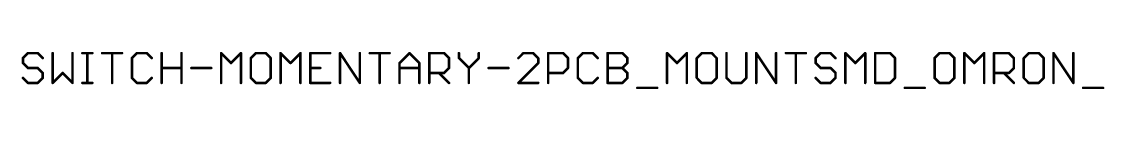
# Model space of a CAD drawing. Extents: x -44.6 to 54.5, y -6.9 to 26.3.
# Drawn here: x -44.61 to -2.02, y 18.35 to 19.81 of the extents above; entities that cross this region are included whole.
import ezdxf

# ---------------------------------------------------------------- set-up
doc = ezdxf.new("R2010")
doc.units = 0
doc.layers.add('27', color=253, linetype='CONTINUOUS')

msp = doc.modelspace()

# ---------------------------------------------------------------- linework, layer by layer
at = {"layer": '27', "const_width": 0.1016}
for points in [[(-44.3675, 19.7622), (-44.5624, 19.5673)], [(-44.5624, 19.5673), (-44.5624, 19.3724)], [(-43.9777, 19.7622), (-44.3675, 19.7622)], [(-43.7828, 19.5673), (-43.9777, 19.7622)], [(-43.393, 19.7622), (-43.393, 18.5928)], [(-42.6134, 18.5928), (-42.6134, 19.7622)], [(-42.2236, 19.7622), (-41.8338, 19.7622)], [(-42.0287, 18.5928), (-42.0287, 19.7622)], [(-41.444, 19.7622), (-40.6644, 19.7622)], [(-41.0542, 18.5928), (-41.0542, 19.7622)], [(-40.0797, 19.7622), (-40.2746, 19.5673)], [(-40.2746, 19.5673), (-40.2746, 18.7877)], [(-39.6899, 19.7622), (-40.0797, 19.7622)], [(-39.495, 19.5673), (-39.6899, 19.7622)], [(-39.1052, 18.5928), (-39.1052, 19.7622)], [(-38.3256, 19.7622), (-38.3256, 18.5928)], [(-36.7664, 18.5928), (-36.7664, 19.7622)], [(-36.7664, 19.7622), (-36.3766, 19.3724)], [(-36.3766, 19.3724), (-35.9868, 19.7622)], [(-35.9868, 19.7622), (-35.9868, 18.5928)], [(-35.4021, 19.7622), (-35.597, 19.5673)], [(-35.597, 19.5673), (-35.597, 18.7877)], [(-35.0123, 19.7622), (-35.4021, 19.7622)], [(-34.8174, 19.5673), (-35.0123, 19.7622)], [(-34.8174, 18.7877), (-34.8174, 19.5673)], [(-34.4276, 18.5928), (-34.4276, 19.7622)], [(-34.4276, 19.7622), (-34.0378, 19.3724)], [(-34.0378, 19.3724), (-33.648, 19.7622)], [(-33.648, 19.7622), (-33.648, 18.5928)], [(-32.4786, 19.7622), (-33.2582, 19.7622)], [(-33.2582, 19.7622), (-33.2582, 18.5928)], [(-32.0888, 18.5928), (-32.0888, 19.7622)], [(-32.0888, 19.7622), (-31.3092, 18.5928)], [(-31.3092, 18.5928), (-31.3092, 19.7622)], [(-30.9194, 19.7622), (-30.1398, 19.7622)], [(-30.5296, 18.5928), (-30.5296, 19.7622)], [(-29.75, 19.3724), (-29.3602, 19.7622)], [(-29.3602, 19.7622), (-28.9704, 19.3724)], [(-28.5806, 18.5928), (-28.5806, 19.7622)], [(-28.5806, 19.7622), (-27.9959, 19.7622)], [(-27.9959, 19.7622), (-27.801, 19.5673)], [(-27.801, 19.5673), (-27.801, 19.1775)], [(-27.4112, 19.7622), (-27.4112, 19.5673)], [(-27.4112, 19.5673), (-27.0214, 19.1775)], [(-27.0214, 19.1775), (-26.6316, 19.5673)], [(-26.6316, 19.5673), (-26.6316, 19.7622)], [(-24.8775, 19.7622), (-25.0724, 19.5673)], [(-24.4877, 19.7622), (-24.8775, 19.7622)], [(-24.2928, 19.5673), (-24.4877, 19.7622)], [(-24.2928, 19.3724), (-24.2928, 19.5673)], [(-23.903, 18.5928), (-23.903, 19.7622)], [(-23.903, 19.7622), (-23.3183, 19.7622)], [(-23.3183, 19.7622), (-23.1234, 19.5673)], [(-23.1234, 19.5673), (-23.1234, 19.1775)], [(-22.5387, 19.7622), (-22.7336, 19.5673)], [(-22.7336, 19.5673), (-22.7336, 18.7877)], [(-22.1489, 19.7622), (-22.5387, 19.7622)], [(-21.954, 19.5673), (-22.1489, 19.7622)], [(-21.5642, 18.5928), (-21.5642, 19.7622)], [(-21.5642, 19.7622), (-20.9795, 19.7622)], [(-20.9795, 19.7622), (-20.7846, 19.5673)], [(-20.7846, 19.5673), (-20.7846, 19.3724)], [(-19.2254, 18.5928), (-19.2254, 19.7622)], [(-19.2254, 19.7622), (-18.8356, 19.3724)], [(-18.8356, 19.3724), (-18.4458, 19.7622)], [(-18.4458, 19.7622), (-18.4458, 18.5928)], [(-17.8612, 19.7622), (-18.056, 19.5673)], [(-18.056, 19.5673), (-18.056, 18.7877)], [(-17.4714, 19.7622), (-17.8612, 19.7622)], [(-17.2765, 19.5673), (-17.4714, 19.7622)], [(-17.2765, 18.7877), (-17.2765, 19.5673)], [(-16.8866, 19.7622), (-16.8866, 18.7877)], [(-16.1071, 18.7877), (-16.1071, 19.7622)], [(-15.7173, 18.5928), (-15.7173, 19.7622)], [(-15.7173, 19.7622), (-14.9377, 18.5928)], [(-14.9377, 18.5928), (-14.9377, 19.7622)], [(-14.5479, 19.7622), (-13.7683, 19.7622)], [(-14.1581, 18.5928), (-14.1581, 19.7622)], [(-13.1836, 19.7622), (-13.3785, 19.5673)], [(-13.3785, 19.5673), (-13.3785, 19.3724)], [(-12.7938, 19.7622), (-13.1836, 19.7622)], [(-12.5989, 19.5673), (-12.7938, 19.7622)], [(-12.2091, 18.5928), (-12.2091, 19.7622)], [(-12.2091, 19.7622), (-11.8193, 19.3724)], [(-11.8193, 19.3724), (-11.4295, 19.7622)], [(-11.4295, 19.7622), (-11.4295, 18.5928)], [(-11.0397, 19.7622), (-11.0397, 18.5928)], [(-10.455, 19.7622), (-11.0397, 19.7622)], [(-10.2601, 19.5673), (-10.455, 19.7622)], [(-10.2601, 18.7877), (-10.2601, 19.5673)], [(-8.506, 19.7622), (-8.7009, 19.5673)], [(-8.7009, 19.5673), (-8.7009, 18.7877)], [(-8.1162, 19.7622), (-8.506, 19.7622)], [(-7.9213, 19.5673), (-8.1162, 19.7622)], [(-7.9213, 18.7877), (-7.9213, 19.5673)], [(-7.5315, 18.5928), (-7.5315, 19.7622)], [(-7.5315, 19.7622), (-7.1417, 19.3724)], [(-7.1417, 19.3724), (-6.7519, 19.7622)], [(-6.7519, 19.7622), (-6.7519, 18.5928)], [(-6.3621, 18.5928), (-6.3621, 19.7622)], [(-6.3621, 19.7622), (-5.7774, 19.7622)], [(-5.7774, 19.7622), (-5.5825, 19.5673)], [(-5.5825, 19.5673), (-5.5825, 19.1775)], [(-4.9978, 19.7622), (-5.1927, 19.5673)], [(-5.1927, 19.5673), (-5.1927, 18.7877)], [(-4.608, 19.7622), (-4.9978, 19.7622)], [(-4.4131, 19.5673), (-4.608, 19.7622)], [(-4.4131, 18.7877), (-4.4131, 19.5673)], [(-4.0233, 18.5928), (-4.0233, 19.7622)], [(-4.0233, 19.7622), (-3.2437, 18.5928)], [(-3.2437, 18.5928), (-3.2437, 19.7622)], [(-44.5624, 19.3724), (-44.3675, 19.1775)], [(-44.3675, 19.1775), (-43.9777, 19.1775)], [(-43.9777, 19.1775), (-43.7828, 18.9826)], [(-39.1052, 19.1775), (-38.3256, 19.1775)], [(-37.9358, 19.1775), (-37.1562, 19.1775)], [(-33.2582, 19.1775), (-32.8684, 19.1775)], [(-29.75, 18.5928), (-29.75, 19.3724)], [(-29.75, 19.1775), (-28.9704, 19.1775)], [(-28.9704, 19.3724), (-28.9704, 18.5928)], [(-27.801, 19.1775), (-27.9959, 18.9826)], [(-27.0214, 19.1775), (-27.0214, 18.5928)], [(-26.2418, 19.1775), (-25.4622, 19.1775)], [(-25.0724, 18.5928), (-24.2928, 19.3724)], [(-23.1234, 19.1775), (-23.3183, 18.9826)], [(-21.5642, 19.1775), (-20.9795, 19.1775)], [(-20.7846, 19.3724), (-20.9795, 19.1775)], [(-20.9795, 19.1775), (-20.7846, 18.9826)], [(-13.3785, 19.3724), (-13.1836, 19.1775)], [(-13.1836, 19.1775), (-12.7938, 19.1775)], [(-12.7938, 19.1775), (-12.5989, 18.9826)], [(-5.5825, 19.1775), (-5.7774, 18.9826)], [(-44.3675, 18.5928), (-44.5624, 18.7877)], [(-43.7828, 18.7877), (-43.9777, 18.5928)], [(-43.7828, 18.9826), (-43.7828, 18.7877)], [(-43.393, 18.5928), (-43.0032, 18.9826)], [(-43.0032, 18.9826), (-42.6134, 18.5928)], [(-40.2746, 18.7877), (-40.0797, 18.5928)], [(-39.6899, 18.5928), (-39.495, 18.7877)], [(-35.597, 18.7877), (-35.4021, 18.5928)], [(-35.0123, 18.5928), (-34.8174, 18.7877)], [(-27.9959, 18.9826), (-28.5806, 18.9826)], [(-28.1908, 18.9826), (-27.801, 18.5928)], [(-23.3183, 18.9826), (-23.903, 18.9826)], [(-22.7336, 18.7877), (-22.5387, 18.5928)], [(-22.1489, 18.5928), (-21.954, 18.7877)], [(-20.7846, 18.7877), (-20.9795, 18.5928)], [(-20.7846, 18.9826), (-20.7846, 18.7877)], [(-18.056, 18.7877), (-17.8612, 18.5928)], [(-17.4714, 18.5928), (-17.2765, 18.7877)], [(-16.8866, 18.7877), (-16.6918, 18.5928)], [(-16.302, 18.5928), (-16.1071, 18.7877)], [(-13.1836, 18.5928), (-13.3785, 18.7877)], [(-12.5989, 18.7877), (-12.7938, 18.5928)], [(-12.5989, 18.9826), (-12.5989, 18.7877)], [(-10.455, 18.5928), (-10.2601, 18.7877)], [(-8.7009, 18.7877), (-8.506, 18.5928)], [(-8.1162, 18.5928), (-7.9213, 18.7877)], [(-5.7774, 18.9826), (-6.3621, 18.9826)], [(-5.9723, 18.9826), (-5.5825, 18.5928)], [(-5.1927, 18.7877), (-4.9978, 18.5928)], [(-4.608, 18.5928), (-4.4131, 18.7877)], [(-43.9777, 18.5928), (-44.3675, 18.5928)], [(-42.2236, 18.5928), (-41.8338, 18.5928)], [(-40.0797, 18.5928), (-39.6899, 18.5928)], [(-35.4021, 18.5928), (-35.0123, 18.5928)], [(-33.2582, 18.5928), (-32.4786, 18.5928)], [(-24.2928, 18.5928), (-25.0724, 18.5928)], [(-22.5387, 18.5928), (-22.1489, 18.5928)], [(-20.9795, 18.5928), (-21.5642, 18.5928)], [(-20.3948, 18.3979), (-19.6152, 18.3979)], [(-17.8612, 18.5928), (-17.4714, 18.5928)], [(-16.6918, 18.5928), (-16.302, 18.5928)], [(-12.7938, 18.5928), (-13.1836, 18.5928)], [(-11.0397, 18.5928), (-10.455, 18.5928)], [(-9.8703, 18.3979), (-9.0907, 18.3979)], [(-8.506, 18.5928), (-8.1162, 18.5928)], [(-4.9978, 18.5928), (-4.608, 18.5928)], [(-2.8539, 18.3979), (-2.0743, 18.3979)]]:
    msp.add_lwpolyline(points, dxfattribs=at)
at = {"layer": '27', "const_width": 0.0508}
for points in [[(-44.537, 19.5673, 1), (-44.5878, 19.5673)], [(-44.5803, 19.5853, 1), (-44.5444, 19.5493)], [(-44.3675, 19.7876, 1), (-44.3675, 19.7368)], [(-44.3495, 19.7442, 1), (-44.3854, 19.7802)], [(-43.9597, 19.7802, 1), (-43.9956, 19.7442)], [(-43.9777, 19.7368, 1), (-43.9777, 19.7876)], [(-43.8007, 19.5493, 1), (-43.7648, 19.5853)], [(-43.3676, 19.7622, 1), (-43.4184, 19.7622)], [(-42.588, 19.7622, 1), (-42.6388, 19.7622)], [(-42.2236, 19.7876, 1), (-42.2236, 19.7368)], [(-42.0033, 19.7622, 1), (-42.0541, 19.7622)], [(-41.8338, 19.7368, 1), (-41.8338, 19.7876)], [(-41.444, 19.7876, 1), (-41.444, 19.7368)], [(-41.0288, 19.7622, 1), (-41.0796, 19.7622)], [(-40.6644, 19.7368, 1), (-40.6644, 19.7876)], [(-40.2492, 19.5673, 1), (-40.3, 19.5673)], [(-40.2925, 19.5853, 1), (-40.2566, 19.5493)], [(-40.0797, 19.7876, 1), (-40.0797, 19.7368)], [(-40.0617, 19.7442, 1), (-40.0977, 19.7802)], [(-39.6719, 19.7802, 1), (-39.7079, 19.7442)], [(-39.6899, 19.7368, 1), (-39.6899, 19.7876)], [(-39.513, 19.5493, 1), (-39.477, 19.5853)], [(-39.0798, 19.7622, 1), (-39.1306, 19.7622)], [(-38.3002, 19.7622, 1), (-38.351, 19.7622)], [(-36.7484, 19.7802, 1), (-36.7844, 19.7442)], [(-36.741, 19.7622, 1), (-36.7918, 19.7622)], [(-35.9614, 19.7622, 1), (-36.0122, 19.7622)], [(-35.9688, 19.7442, 1), (-36.0048, 19.7802)], [(-35.615, 19.5853, 1), (-35.579, 19.5493)], [(-35.5716, 19.5673, 1), (-35.6224, 19.5673)], [(-35.4021, 19.7876, 1), (-35.4021, 19.7368)], [(-35.3841, 19.7442, 1), (-35.4201, 19.7802)], [(-34.9943, 19.7802, 1), (-35.0303, 19.7442)], [(-35.0123, 19.7368, 1), (-35.0123, 19.7876)], [(-34.792, 19.5673, 1), (-34.8428, 19.5673)], [(-34.8354, 19.5493, 1), (-34.7994, 19.5853)], [(-34.4096, 19.7802, 1), (-34.4456, 19.7442)], [(-34.4022, 19.7622, 1), (-34.453, 19.7622)], [(-33.6226, 19.7622, 1), (-33.6734, 19.7622)], [(-33.63, 19.7442, 1), (-33.666, 19.7802)], [(-33.2582, 19.7876, 1), (-33.2582, 19.7368)], [(-33.2328, 19.7622, 1), (-33.2836, 19.7622)], [(-32.4786, 19.7368, 1), (-32.4786, 19.7876)], [(-32.0634, 19.7622, 1), (-32.1142, 19.7622)], [(-32.0677, 19.7763, 1), (-32.1099, 19.7481)], [(-31.2838, 19.7622, 1), (-31.3346, 19.7622)], [(-30.9194, 19.7876, 1), (-30.9194, 19.7368)], [(-30.5042, 19.7622, 1), (-30.555, 19.7622)], [(-30.1398, 19.7368, 1), (-30.1398, 19.7876)], [(-29.3423, 19.7802, 1), (-29.3782, 19.7442)], [(-29.3423, 19.7442, 1), (-29.3782, 19.7802)], [(-28.5552, 19.7622, 1), (-28.606, 19.7622)], [(-28.5806, 19.7876, 1), (-28.5806, 19.7368)], [(-27.978, 19.7802, 1), (-28.0139, 19.7442)], [(-27.9959, 19.7368, 1), (-27.9959, 19.7876)], [(-27.7756, 19.5673, 1), (-27.8264, 19.5673)], [(-27.819, 19.5493, 1), (-27.7831, 19.5853)], [(-27.3933, 19.5853, 1), (-27.4292, 19.5493)], [(-27.3858, 19.7622, 1), (-27.4366, 19.7622)], [(-27.4366, 19.5673, 1), (-27.3858, 19.5673)], [(-26.6062, 19.7622, 1), (-26.657, 19.7622)], [(-26.657, 19.5673, 1), (-26.6062, 19.5673)], [(-26.6137, 19.5493, 1), (-26.6496, 19.5853)], [(-25.0904, 19.5853, 1), (-25.0545, 19.5493)], [(-24.8775, 19.7876, 1), (-24.8775, 19.7368)], [(-24.8596, 19.7442, 1), (-24.8955, 19.7802)], [(-24.4698, 19.7802, 1), (-24.5057, 19.7442)], [(-24.4877, 19.7368, 1), (-24.4877, 19.7876)], [(-24.2674, 19.5673, 1), (-24.3182, 19.5673)], [(-24.3108, 19.5493, 1), (-24.2749, 19.5853)], [(-23.8776, 19.7622, 1), (-23.9284, 19.7622)], [(-23.903, 19.7876, 1), (-23.903, 19.7368)], [(-23.3004, 19.7802, 1), (-23.3363, 19.7442)], [(-23.3183, 19.7368, 1), (-23.3183, 19.7876)], [(-23.098, 19.5673, 1), (-23.1488, 19.5673)], [(-23.1414, 19.5493, 1), (-23.1055, 19.5853)], [(-22.7516, 19.5853, 1), (-22.7157, 19.5493)], [(-22.7082, 19.5673, 1), (-22.759, 19.5673)], [(-22.5387, 19.7876, 1), (-22.5387, 19.7368)], [(-22.5208, 19.7442, 1), (-22.5567, 19.7802)], [(-22.131, 19.7802, 1), (-22.1669, 19.7442)], [(-22.1489, 19.7368, 1), (-22.1489, 19.7876)], [(-21.972, 19.5493, 1), (-21.9361, 19.5853)], [(-21.5388, 19.7622, 1), (-21.5896, 19.7622)], [(-21.5642, 19.7876, 1), (-21.5642, 19.7368)], [(-20.9616, 19.7802, 1), (-20.9975, 19.7442)], [(-20.9795, 19.7368, 1), (-20.9795, 19.7876)], [(-20.7592, 19.5673, 1), (-20.81, 19.5673)], [(-20.8026, 19.5493, 1), (-20.7667, 19.5853)], [(-19.2075, 19.7802, 1), (-19.2434, 19.7442)], [(-19.2, 19.7622, 1), (-19.2508, 19.7622)], [(-18.4204, 19.7622, 1), (-18.4712, 19.7622)], [(-18.4279, 19.7442, 1), (-18.4638, 19.7802)], [(-18.074, 19.5853, 1), (-18.0381, 19.5493)], [(-18.0306, 19.5673, 1), (-18.0814, 19.5673)], [(-17.8612, 19.7876, 1), (-17.8612, 19.7368)], [(-17.8432, 19.7442, 1), (-17.8791, 19.7802)], [(-17.4534, 19.7802, 1), (-17.4893, 19.7442)], [(-17.4714, 19.7368, 1), (-17.4714, 19.7876)], [(-17.251, 19.5673, 1), (-17.3019, 19.5673)], [(-17.2944, 19.5493, 1), (-17.2585, 19.5853)], [(-16.8612, 19.7622, 1), (-16.9121, 19.7622)], [(-16.0817, 19.7622, 1), (-16.1325, 19.7622)], [(-15.6919, 19.7622, 1), (-15.7427, 19.7622)], [(-15.6961, 19.7763, 1), (-15.7384, 19.7481)], [(-14.9123, 19.7622, 1), (-14.9631, 19.7622)], [(-14.5479, 19.7876, 1), (-14.5479, 19.7368)], [(-14.1327, 19.7622, 1), (-14.1835, 19.7622)], [(-13.7683, 19.7368, 1), (-13.7683, 19.7876)], [(-13.3531, 19.5673, 1), (-13.4039, 19.5673)], [(-13.3964, 19.5853, 1), (-13.3605, 19.5493)], [(-13.1836, 19.7876, 1), (-13.1836, 19.7368)], [(-13.1656, 19.7442, 1), (-13.2015, 19.7802)], [(-12.7758, 19.7802, 1), (-12.8117, 19.7442)], [(-12.7938, 19.7368, 1), (-12.7938, 19.7876)], [(-12.6168, 19.5493, 1), (-12.5809, 19.5853)], [(-12.1837, 19.7622, 1), (-12.2345, 19.7622)], [(-12.1911, 19.7802, 1), (-12.227, 19.7442)], [(-11.4041, 19.7622, 1), (-11.4549, 19.7622)], [(-11.4115, 19.7442, 1), (-11.4474, 19.7802)], [(-11.0143, 19.7622, 1), (-11.0651, 19.7622)], [(-11.0397, 19.7876, 1), (-11.0397, 19.7368)], [(-10.437, 19.7802, 1), (-10.4729, 19.7442)], [(-10.455, 19.7368, 1), (-10.455, 19.7876)], [(-10.2347, 19.5673, 1), (-10.2855, 19.5673)], [(-10.278, 19.5493, 1), (-10.2421, 19.5853)], [(-8.6755, 19.5673, 1), (-8.7263, 19.5673)], [(-8.7188, 19.5853, 1), (-8.6829, 19.5493)], [(-8.506, 19.7876, 1), (-8.506, 19.7368)], [(-8.488, 19.7442, 1), (-8.5239, 19.7802)], [(-8.0982, 19.7802, 1), (-8.1341, 19.7442)], [(-8.1162, 19.7368, 1), (-8.1162, 19.7876)], [(-7.8959, 19.5673, 1), (-7.9467, 19.5673)], [(-7.9392, 19.5493, 1), (-7.9033, 19.5853)], [(-7.5061, 19.7622, 1), (-7.5569, 19.7622)], [(-7.5135, 19.7802, 1), (-7.5494, 19.7442)], [(-6.7265, 19.7622, 1), (-6.7773, 19.7622)], [(-6.7339, 19.7442, 1), (-6.7698, 19.7802)], [(-6.3367, 19.7622, 1), (-6.3875, 19.7622)], [(-6.3621, 19.7876, 1), (-6.3621, 19.7368)], [(-5.7594, 19.7802, 1), (-5.7953, 19.7442)], [(-5.7774, 19.7368, 1), (-5.7774, 19.7876)], [(-5.5571, 19.5673, 1), (-5.6079, 19.5673)], [(-5.6004, 19.5493, 1), (-5.5645, 19.5853)], [(-5.1673, 19.5673, 1), (-5.2181, 19.5673)], [(-5.2106, 19.5853, 1), (-5.1747, 19.5493)], [(-4.9978, 19.7876, 1), (-4.9978, 19.7368)], [(-4.9798, 19.7442, 1), (-5.0157, 19.7802)], [(-4.59, 19.7802, 1), (-4.6259, 19.7442)], [(-4.608, 19.7368, 1), (-4.608, 19.7876)], [(-4.3877, 19.5673, 1), (-4.4385, 19.5673)], [(-4.431, 19.5493, 1), (-4.3951, 19.5853)], [(-3.9979, 19.7622, 1), (-4.0487, 19.7622)], [(-4.0022, 19.7763, 1), (-4.0444, 19.7481)], [(-3.2183, 19.7622, 1), (-3.2691, 19.7622)], [(-44.5444, 19.3904, 1), (-44.5803, 19.3544)], [(-44.5878, 19.3724, 1), (-44.537, 19.3724)], [(-44.3675, 19.2029, 1), (-44.3675, 19.1521)], [(-44.3854, 19.1595, 1), (-44.3495, 19.1955)], [(-43.9597, 19.1955, 1), (-43.9956, 19.1595)], [(-43.9777, 19.1521, 1), (-43.9777, 19.2029)], [(-39.1052, 19.2029, 1), (-39.1052, 19.1521)], [(-38.3256, 19.1521, 1), (-38.3256, 19.2029)], [(-37.9358, 19.2029, 1), (-37.9358, 19.1521)], [(-37.1562, 19.1521, 1), (-37.1562, 19.2029)], [(-36.3946, 19.3904, 1), (-36.3586, 19.3544)], [(-36.3946, 19.3544, 1), (-36.3586, 19.3904)], [(-34.0558, 19.3904, 1), (-34.0198, 19.3544)], [(-34.0558, 19.3544, 1), (-34.0198, 19.3904)], [(-33.2582, 19.2029, 1), (-33.2582, 19.1521)], [(-32.8684, 19.1521, 1), (-32.8684, 19.2029)], [(-29.768, 19.3904, 1), (-29.7321, 19.3544)], [(-29.7246, 19.3724, 1), (-29.7754, 19.3724)], [(-29.75, 19.2029, 1), (-29.75, 19.1521)], [(-28.945, 19.3724, 1), (-28.9958, 19.3724)], [(-28.9884, 19.3544, 1), (-28.9525, 19.3904)], [(-28.9704, 19.1521, 1), (-28.9704, 19.2029)], [(-27.8264, 19.1775, 1), (-27.7756, 19.1775)], [(-27.7831, 19.1595, 1), (-27.819, 19.1955)], [(-27.0394, 19.1955, 1), (-27.0035, 19.1595)], [(-26.996, 19.1775, 1), (-27.0468, 19.1775)], [(-27.0394, 19.1595, 1), (-27.0035, 19.1955)], [(-26.2418, 19.2029, 1), (-26.2418, 19.1521)], [(-25.4622, 19.1521, 1), (-25.4622, 19.2029)], [(-24.3182, 19.3724, 1), (-24.2674, 19.3724)], [(-24.2749, 19.3544, 1), (-24.3108, 19.3904)], [(-23.1488, 19.1775, 1), (-23.098, 19.1775)], [(-23.1055, 19.1595, 1), (-23.1414, 19.1955)], [(-21.5642, 19.2029, 1), (-21.5642, 19.1521)], [(-20.9616, 19.1955, 1), (-20.9975, 19.1595)], [(-20.9975, 19.1955, 1), (-20.9616, 19.1595)], [(-20.9795, 19.1521, 1), (-20.9795, 19.2029)], [(-20.81, 19.3724, 1), (-20.7592, 19.3724)], [(-20.7667, 19.3544, 1), (-20.8026, 19.3904)], [(-18.8536, 19.3904, 1), (-18.8177, 19.3544)], [(-18.8536, 19.3544, 1), (-18.8177, 19.3904)], [(-13.3605, 19.3904, 1), (-13.3964, 19.3544)], [(-13.4039, 19.3724, 1), (-13.3531, 19.3724)], [(-13.1836, 19.2029, 1), (-13.1836, 19.1521)], [(-13.2015, 19.1595, 1), (-13.1656, 19.1955)], [(-12.7758, 19.1955, 1), (-12.8117, 19.1595)], [(-12.7938, 19.1521, 1), (-12.7938, 19.2029)], [(-11.8372, 19.3904, 1), (-11.8013, 19.3544)], [(-11.8372, 19.3544, 1), (-11.8013, 19.3904)], [(-7.1596, 19.3904, 1), (-7.1237, 19.3544)], [(-7.1596, 19.3544, 1), (-7.1237, 19.3904)], [(-5.6079, 19.1775, 1), (-5.5571, 19.1775)], [(-5.5645, 19.1595, 1), (-5.6004, 19.1955)], [(-44.5444, 18.8057, 1), (-44.5803, 18.7697)], [(-43.7574, 18.9826, 1), (-43.8082, 18.9826)], [(-43.8082, 18.7877, 1), (-43.7574, 18.7877)], [(-43.8007, 18.9646, 1), (-43.7648, 19.0006)], [(-43.7648, 18.7697, 1), (-43.8007, 18.8057)], [(-42.9852, 19.0006, 1), (-43.0211, 18.9646)], [(-42.9852, 18.9646, 1), (-43.0211, 19.0006)], [(-40.2566, 18.8057, 1), (-40.2925, 18.7697)], [(-40.3, 18.7877, 1), (-40.2492, 18.7877)], [(-39.477, 18.7697, 1), (-39.513, 18.8057)], [(-35.579, 18.8057, 1), (-35.615, 18.7697)], [(-35.6224, 18.7877, 1), (-35.5716, 18.7877)], [(-34.8428, 18.7877, 1), (-34.792, 18.7877)], [(-34.7994, 18.7697, 1), (-34.8354, 18.8057)], [(-28.5806, 19.008, 1), (-28.5806, 18.9572)], [(-28.1729, 19.0006, 1), (-28.2088, 18.9646)], [(-28.0139, 19.0006, 1), (-27.978, 18.9646)], [(-27.9959, 18.9572, 1), (-27.9959, 19.008)], [(-23.903, 19.008, 1), (-23.903, 18.9572)], [(-23.3363, 19.0006, 1), (-23.3004, 18.9646)], [(-23.3183, 18.9572, 1), (-23.3183, 19.008)], [(-22.7157, 18.8057, 1), (-22.7516, 18.7697)], [(-22.759, 18.7877, 1), (-22.7082, 18.7877)], [(-21.9361, 18.7697, 1), (-21.972, 18.8057)], [(-20.7592, 18.9826, 1), (-20.81, 18.9826)], [(-20.81, 18.7877, 1), (-20.7592, 18.7877)], [(-20.8026, 18.9646, 1), (-20.7667, 19.0006)], [(-20.7667, 18.7697, 1), (-20.8026, 18.8057)], [(-18.0381, 18.8057, 1), (-18.074, 18.7697)], [(-18.0814, 18.7877, 1), (-18.0306, 18.7877)], [(-17.3019, 18.7877, 1), (-17.251, 18.7877)], [(-17.2585, 18.7697, 1), (-17.2944, 18.8057)], [(-16.8687, 18.8057, 1), (-16.9046, 18.7697)], [(-16.9121, 18.7877, 1), (-16.8612, 18.7877)], [(-16.1325, 18.7877, 1), (-16.0817, 18.7877)], [(-16.0891, 18.7697, 1), (-16.125, 18.8057)], [(-13.3605, 18.8057, 1), (-13.3964, 18.7697)], [(-12.5735, 18.9826, 1), (-12.6243, 18.9826)], [(-12.6243, 18.7877, 1), (-12.5735, 18.7877)], [(-12.6168, 18.9646, 1), (-12.5809, 19.0006)], [(-12.5809, 18.7697, 1), (-12.6168, 18.8057)], [(-10.2855, 18.7877, 1), (-10.2347, 18.7877)], [(-10.2421, 18.7697, 1), (-10.278, 18.8057)], [(-8.6829, 18.8057, 1), (-8.7188, 18.7697)], [(-8.7263, 18.7877, 1), (-8.6755, 18.7877)], [(-7.9467, 18.7877, 1), (-7.8959, 18.7877)], [(-7.9033, 18.7697, 1), (-7.9392, 18.8057)], [(-6.3621, 19.008, 1), (-6.3621, 18.9572)], [(-5.9543, 19.0006, 1), (-5.9902, 18.9646)], [(-5.7953, 19.0006, 1), (-5.7594, 18.9646)], [(-5.7774, 18.9572, 1), (-5.7774, 19.008)], [(-5.1747, 18.8057, 1), (-5.2106, 18.7697)], [(-5.2181, 18.7877, 1), (-5.1673, 18.7877)], [(-4.4385, 18.7877, 1), (-4.3877, 18.7877)], [(-4.3951, 18.7697, 1), (-4.431, 18.8057)], [(-44.3675, 18.6182, 1), (-44.3675, 18.5674)], [(-44.3854, 18.5748, 1), (-44.3495, 18.6108)], [(-43.9956, 18.6108, 1), (-43.9597, 18.5748)], [(-43.9777, 18.5674, 1), (-43.9777, 18.6182)], [(-43.4109, 18.6108, 1), (-43.375, 18.5748)], [(-43.4184, 18.5928, 1), (-43.3676, 18.5928)], [(-42.6388, 18.5928, 1), (-42.588, 18.5928)], [(-42.6313, 18.5748, 1), (-42.5954, 18.6108)], [(-42.2236, 18.6182, 1), (-42.2236, 18.5674)], [(-42.0541, 18.5928, 1), (-42.0033, 18.5928)], [(-41.8338, 18.5674, 1), (-41.8338, 18.6182)], [(-41.0796, 18.5928, 1), (-41.0288, 18.5928)], [(-40.0797, 18.6182, 1), (-40.0797, 18.5674)], [(-40.0977, 18.5748, 1), (-40.0617, 18.6108)], [(-39.7079, 18.6108, 1), (-39.6719, 18.5748)], [(-39.6899, 18.5674, 1), (-39.6899, 18.6182)], [(-39.1306, 18.5928, 1), (-39.0798, 18.5928)], [(-38.351, 18.5928, 1), (-38.3002, 18.5928)], [(-36.7918, 18.5928, 1), (-36.741, 18.5928)], [(-36.0122, 18.5928, 1), (-35.9614, 18.5928)], [(-35.4021, 18.6182, 1), (-35.4021, 18.5674)], [(-35.4201, 18.5748, 1), (-35.3841, 18.6108)], [(-35.0303, 18.6108, 1), (-34.9943, 18.5748)], [(-35.0123, 18.5674, 1), (-35.0123, 18.6182)], [(-34.453, 18.5928, 1), (-34.4022, 18.5928)], [(-33.6734, 18.5928, 1), (-33.6226, 18.5928)], [(-33.2582, 18.6182, 1), (-33.2582, 18.5674)], [(-33.2836, 18.5928, 1), (-33.2328, 18.5928)], [(-32.4786, 18.5674, 1), (-32.4786, 18.6182)], [(-32.1142, 18.5928, 1), (-32.0634, 18.5928)], [(-31.3346, 18.5928, 1), (-31.2838, 18.5928)], [(-31.3303, 18.5787, 1), (-31.2881, 18.6069)], [(-30.555, 18.5928, 1), (-30.5042, 18.5928)], [(-29.7754, 18.5928, 1), (-29.7246, 18.5928)], [(-28.9958, 18.5928, 1), (-28.945, 18.5928)], [(-28.606, 18.5928, 1), (-28.5552, 18.5928)], [(-27.819, 18.5748, 1), (-27.7831, 18.6108)], [(-27.0468, 18.5928, 1), (-26.996, 18.5928)], [(-25.0904, 18.6108, 1), (-25.0545, 18.5748)], [(-25.0724, 18.6182, 1), (-25.0724, 18.5674)], [(-24.2928, 18.5674, 1), (-24.2928, 18.6182)], [(-23.9284, 18.5928, 1), (-23.8776, 18.5928)], [(-22.5387, 18.6182, 1), (-22.5387, 18.5674)], [(-22.5567, 18.5748, 1), (-22.5208, 18.6108)], [(-22.1669, 18.6108, 1), (-22.131, 18.5748)], [(-22.1489, 18.5674, 1), (-22.1489, 18.6182)], [(-21.5642, 18.6182, 1), (-21.5642, 18.5674)], [(-21.5896, 18.5928, 1), (-21.5388, 18.5928)], [(-20.9975, 18.6108, 1), (-20.9616, 18.5748)], [(-20.9795, 18.5674, 1), (-20.9795, 18.6182)], [(-20.3948, 18.4233, 1), (-20.3948, 18.3725)], [(-19.6152, 18.3725, 1), (-19.6152, 18.4233)], [(-19.2508, 18.5928, 1), (-19.2, 18.5928)], [(-18.4712, 18.5928, 1), (-18.4204, 18.5928)], [(-17.8612, 18.6182, 1), (-17.8612, 18.5674)], [(-17.8791, 18.5748, 1), (-17.8432, 18.6108)], [(-17.4893, 18.6108, 1), (-17.4534, 18.5748)], [(-17.4714, 18.5674, 1), (-17.4714, 18.6182)], [(-16.6918, 18.6182, 1), (-16.6918, 18.5674)], [(-16.7097, 18.5748, 1), (-16.6738, 18.6108)], [(-16.3199, 18.6108, 1), (-16.284, 18.5748)], [(-16.302, 18.5674, 1), (-16.302, 18.6182)], [(-15.7427, 18.5928, 1), (-15.6919, 18.5928)], [(-14.9631, 18.5928, 1), (-14.9123, 18.5928)], [(-14.9588, 18.5787, 1), (-14.9165, 18.6069)], [(-14.1835, 18.5928, 1), (-14.1327, 18.5928)], [(-13.1836, 18.6182, 1), (-13.1836, 18.5674)], [(-13.2015, 18.5748, 1), (-13.1656, 18.6108)], [(-12.8117, 18.6108, 1), (-12.7758, 18.5748)], [(-12.7938, 18.5674, 1), (-12.7938, 18.6182)], [(-12.2345, 18.5928, 1), (-12.1837, 18.5928)], [(-11.4549, 18.5928, 1), (-11.4041, 18.5928)], [(-11.0397, 18.6182, 1), (-11.0397, 18.5674)], [(-11.0651, 18.5928, 1), (-11.0143, 18.5928)], [(-10.4729, 18.6108, 1), (-10.437, 18.5748)], [(-10.455, 18.5674, 1), (-10.455, 18.6182)], [(-9.8703, 18.4233, 1), (-9.8703, 18.3725)], [(-9.0907, 18.3725, 1), (-9.0907, 18.4233)], [(-8.506, 18.6182, 1), (-8.506, 18.5674)], [(-8.5239, 18.5748, 1), (-8.488, 18.6108)], [(-8.1341, 18.6108, 1), (-8.0982, 18.5748)], [(-8.1162, 18.5674, 1), (-8.1162, 18.6182)], [(-7.5569, 18.5928, 1), (-7.5061, 18.5928)], [(-6.7773, 18.5928, 1), (-6.7265, 18.5928)], [(-6.3875, 18.5928, 1), (-6.3367, 18.5928)], [(-5.6004, 18.5748, 1), (-5.5645, 18.6108)], [(-4.9978, 18.6182, 1), (-4.9978, 18.5674)], [(-5.0157, 18.5748, 1), (-4.9798, 18.6108)], [(-4.6259, 18.6108, 1), (-4.59, 18.5748)], [(-4.608, 18.5674, 1), (-4.608, 18.6182)], [(-4.0487, 18.5928, 1), (-3.9979, 18.5928)], [(-3.2691, 18.5928, 1), (-3.2183, 18.5928)], [(-3.2648, 18.5787, 1), (-3.2226, 18.6069)], [(-2.8539, 18.4233, 1), (-2.8539, 18.3725)], [(-2.0743, 18.3725, 1), (-2.0743, 18.4233)]]:
    msp.add_lwpolyline(points, format="xyb", dxfattribs=at)

doc.saveas('drawing.dxf')
